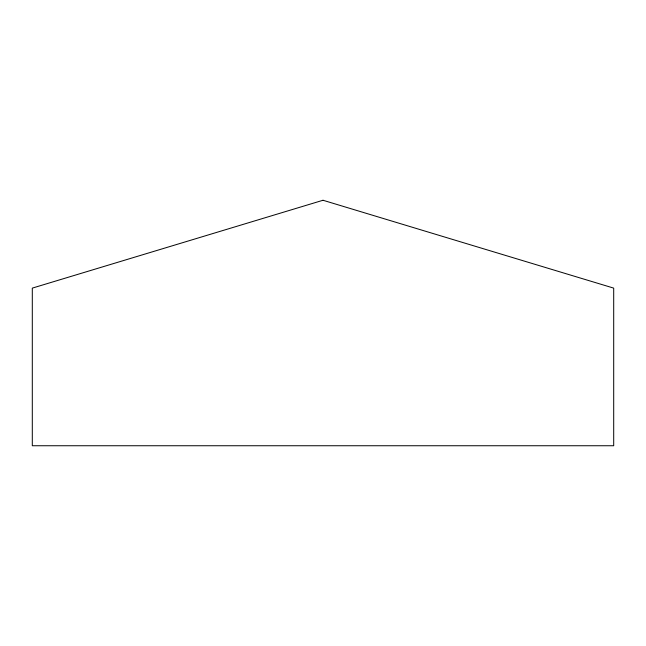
<?xml version="1.0" encoding="UTF-8"?>
<svg xmlns="http://www.w3.org/2000/svg" width="646" height="646" viewBox="0 0 646 646"><rect width="100%" height="100%" fill="white"/><g stroke="black" fill="none" stroke-linecap="round" stroke-linejoin="round"><path stroke-width="0.97" d="M323 200.26L32.3 288.116L32.3 445.74L613.7 445.74L613.7 288.116L323 200.26"/></g></svg>
